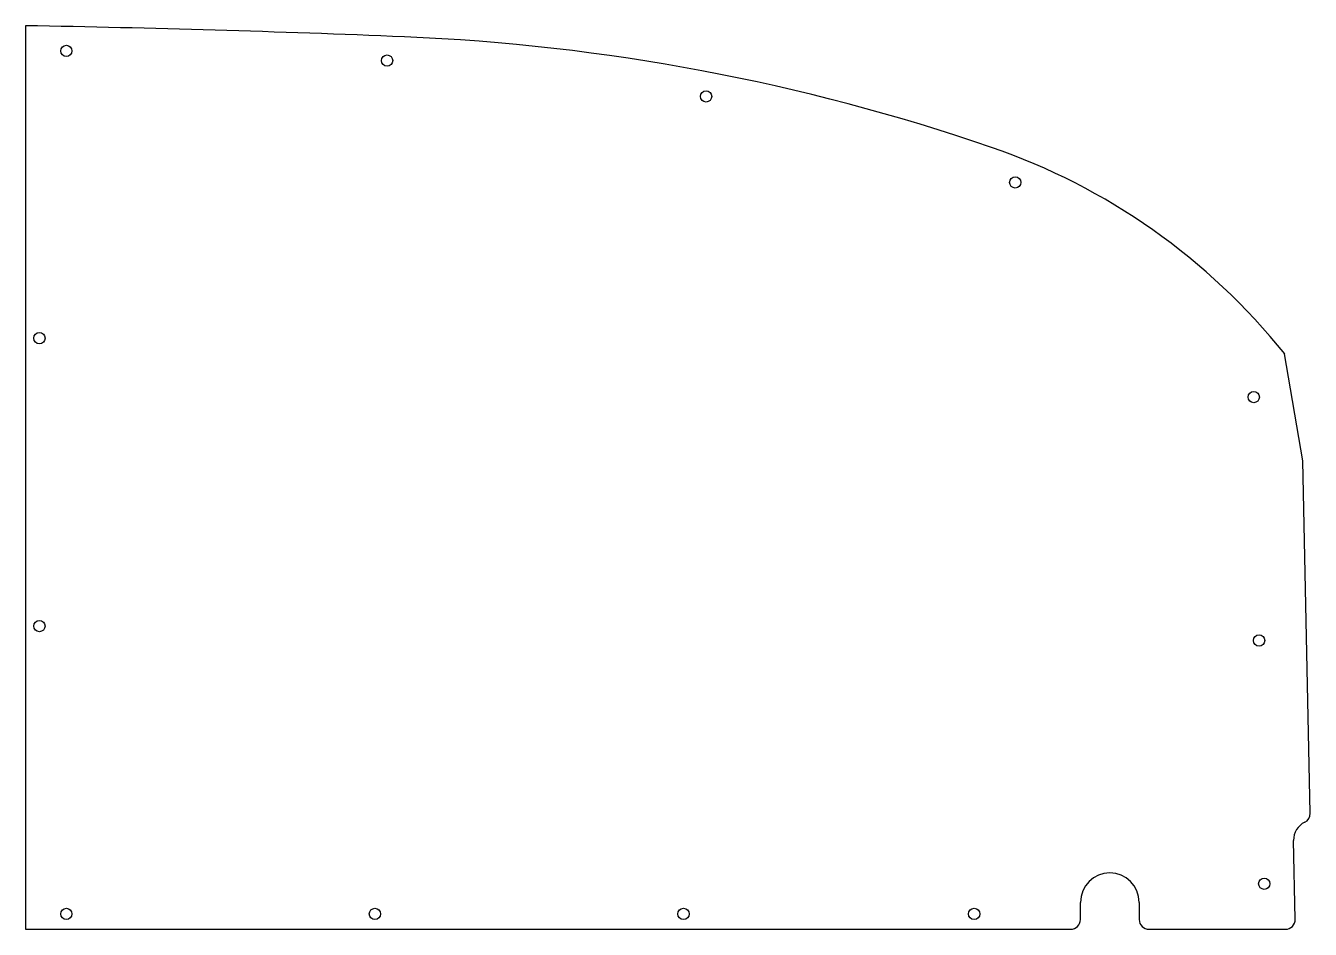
# Model space of a CAD drawing. Header units: inches. Extents: x 3 to 19.4, y 1.9 to 13.4.
import ezdxf

# ---------------------------------------------------------------- set-up
doc = ezdxf.new("R2010")
doc.units = ezdxf.units.IN
doc.header["$MEASUREMENT"] = 0

msp = doc.modelspace()

# ---------------------------------------------------------------- linework, layer by layer
at = {"color": 7, "linetype": 'Continuous', "lineweight": 30}
for p, q in [((3.041, 13.411), (3.041, 1.879)), ((19.336, 7.858), (19.106, 9.222)), ((19.433, 3.361), (19.336, 7.858)), ((19.241, 2.007), (19.22, 3.014)), ((16.5, 2.004), (16.5, 2.223)), ((17.25, 2.223), (17.25, 2.004)), ((3.041, 1.879), (16.375, 1.879)), ((17.375, 1.879), (19.116, 1.879))]:
    msp.add_line(p, q, dxfattribs=at)
for centre in [(3.56, 13.089), (7.653, 12.966), (11.723, 12.508), (15.668, 11.411), (3.216, 9.423), (18.711, 8.671), (3.216, 5.749), (18.779, 5.565), (18.846, 2.46), (3.56, 2.076), (7.497, 2.076), (11.435, 2.076), (15.144, 2.076)]:
    msp.add_circle(centre, 0.072, dxfattribs=at)
for centre, radius, start, end in [((-0.625, -194.217), 207.66, 87.65445, 88.98847), ((6.797, -13.028), 26.319, 71.0011, 87.6545), ((12.69, 4.089), 8.217, 38.6622, 71.0011), ((19.308, 3.358), 0.125, 295.4683, 1.2409), ((19.47, 3.02), 0.25, 115.4683, 181.2409), ((16.875, 2.223), 0.375, 0, 180), ((16.375, 2.004), 0.125, 270, 0), ((17.375, 2.004), 0.125, 180, 270), ((19.116, 2.004), 0.125, 270, 1.2409)]:
    msp.add_arc(centre, radius, start, end, dxfattribs=at)

doc.saveas('drawing.dxf')
